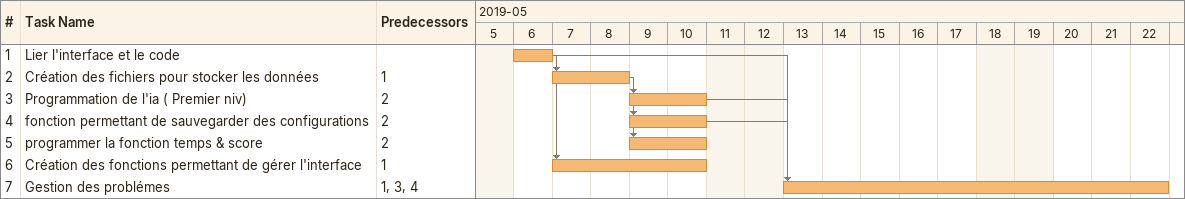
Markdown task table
| ID | Task | Start | Finish | Predecessors |
|---|---|---|---|---|
| 1 | Lier l'interface et le code | 2019-05-06 | 2019-05-06 |  |
| 2 | Création des fichiers pour stocker les données | 2019-05-07 | 2019-05-08 | 1 |
| 3 | Programmation de l'ia ( Premier niv) | 2019-05-09 | 2019-05-10 | 2 |
| 4 | fonction permettant de sauvegarder des configurations | 2019-05-09 | 2019-05-10 | 2 |
| 5 | programmer la fonction temps & score | 2019-05-09 | 2019-05-10 | 2 |
| 6 | Création des fonctions permettant de gérer l'interface | 2019-05-07 | 2019-05-10 | 1 |
| 7 | Gestion des problémes | 2019-05-13 | 2019-05-22 | 1, 3, 4 |
